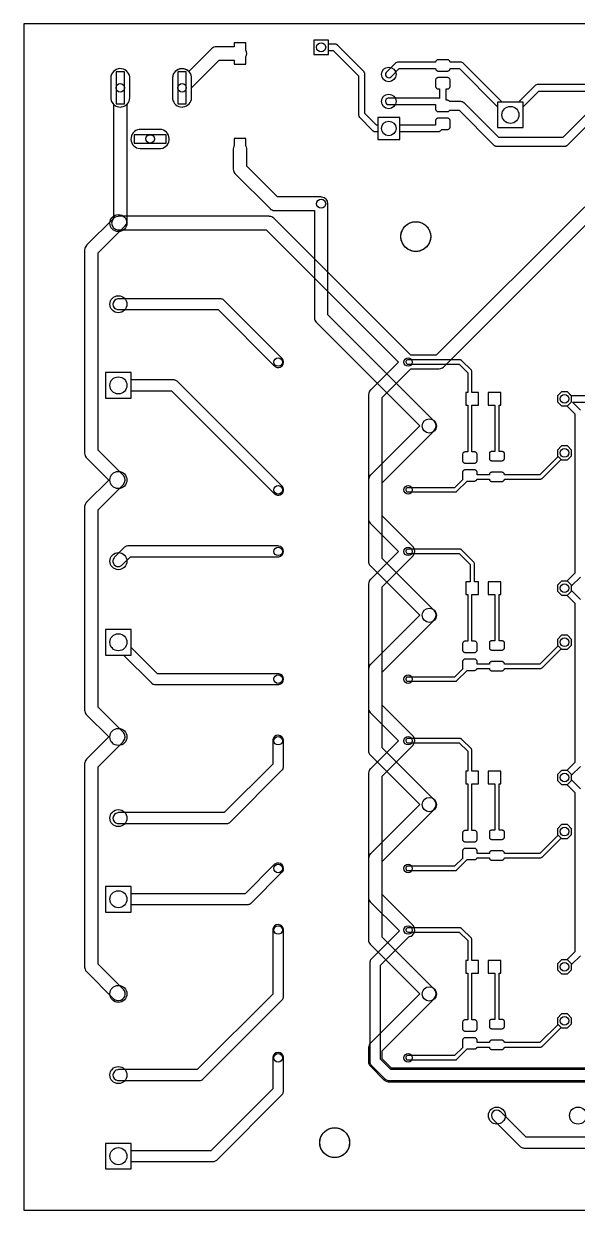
# Model space of a CAD drawing. Header units: millimetres. Extents: x 0 to 145, y -11 to 100.
# Drawn here: x 0 to 52, y -11.4 to 100 of the extents above; entities that cross this region are included whole.
import ezdxf

# ---------------------------------------------------------------- set-up
doc = ezdxf.new("R2010")
doc.units = ezdxf.units.MM

msp = doc.modelspace()

# ---------------------------------------------------------------- linework, layer by layer
at = {"layer": '16_copper'}
for points in [[(28.62, 98.47), (27.26, 98.47), (27.26, 97.11), (28.62, 97.11)], [(35.32, 91.2), (33.26, 91.2), (33.26, 89.14), (35.32, 89.14)], [(10.09, 67.24), (7.69, 67.24), (7.69, 64.84), (10.09, 64.84)], [(51.46, 64.5), (51.46, 65.04), (51.07, 65.43), (50.53, 65.43), (50.14, 65.04), (50.14, 64.5), (50.53, 64.11), (51.07, 64.11)], [(51.46, 59.42), (51.46, 59.96), (51.07, 60.35), (50.53, 60.35), (50.14, 59.96), (50.14, 59.42), (50.53, 59.03), (51.07, 59.03)], [(51.46, 46.72), (51.46, 47.26), (51.07, 47.65), (50.53, 47.65), (50.14, 47.26), (50.14, 46.72), (50.53, 46.33), (51.07, 46.33)], [(10.09, 43.11), (7.69, 43.11), (7.69, 40.71), (10.09, 40.71)], [(51.46, 41.64), (51.46, 42.18), (51.07, 42.57), (50.53, 42.57), (50.14, 42.18), (50.14, 41.64), (50.53, 41.25), (51.07, 41.25)], [(51.46, 28.94), (51.46, 29.48), (51.07, 29.87), (50.53, 29.87), (50.14, 29.48), (50.14, 28.94), (50.53, 28.55), (51.07, 28.55)], [(51.46, 23.86), (51.46, 24.4), (51.07, 24.79), (50.53, 24.79), (50.14, 24.4), (50.14, 23.86), (50.53, 23.47), (51.07, 23.47)], [(10.09, 18.98), (7.69, 18.98), (7.69, 16.58), (10.09, 16.58)], [(51.46, 11.16), (51.46, 11.7), (51.07, 12.09), (50.53, 12.09), (50.14, 11.7), (50.14, 11.16), (50.53, 10.77), (51.07, 10.77)], [(51.46, 6.08), (51.46, 6.62), (51.07, 7.01), (50.53, 7.01), (50.14, 6.62), (50.14, 6.08), (50.53, 5.69), (51.07, 5.69)], [(10.09, -5.15), (7.69, -5.15), (7.69, -7.55), (10.09, -7.55)]]:
    msp.add_lwpolyline(points, close=True, dxfattribs=at)
for points in [[(9.19, 92.19, 0.363971), (9.97, 93.04), (9.97, 94.92), (9.96, 95, 0.916332), (8.17, 94.92), (8.17, 93.04), (8.18, 92.96, 0.388879), (9.11, 92.18)], [(14.99, 92.19, 0.363971), (15.77, 93.04), (15.77, 94.92), (15.76, 95, 0.916332), (13.97, 94.92), (13.97, 93.04), (13.98, 92.96, 0.388879), (14.91, 92.18)], [(12.89, 88.29, 0.916332), (12.81, 90.08), (10.93, 90.08), (10.85, 90.07, 0.916332), (10.93, 88.28), (12.81, 88.28)]]:
    msp.add_lwpolyline(points, format="xyb", close=True, dxfattribs=at)
for points in [[(67.31, 94.28), (48.26, 94.28), (48.25, 94.28), (48.24, 94.28, 0.144215), (48.08, 94.22), (48.07, 94.22, 0.015626), (48.05, 94.2), (48.04, 94.2), (46.49, 92.64), (44.52, 92.64), (44.52, 90.24), (46.92, 90.24), (46.92, 92.21), (48.39, 93.68), (67.18, 93.68)], [(52.71, 82.81), (38.76, 68.87), (36.36, 68.87), (23.5, 81.73), (23.49, 81.73), (23.49, 81.74, 0.1754), (23.09, 81.91), (23.05, 81.92), (8.89, 81.92), (8.83, 81.91, 0.920724), (8.85, 80.65), (8.89, 80.65), (22.79, 80.65), (35.2, 68.23), (32.57, 65.6), (32.57, 65.59), (32.56, 65.59, 0.1754), (32.39, 65.19), (32.38, 65.15), (32.38, 53.53), (32.39, 53.52), (32.39, 53.51, 0.1754), (32.54, 53.11), (32.57, 53.08), (35.2, 50.45), (32.57, 47.82), (32.57, 47.81), (32.56, 47.81, 0.1754), (32.39, 47.41), (32.38, 47.37), (32.38, 35.75), (32.39, 35.74), (32.39, 35.73, 0.1754), (32.54, 35.33), (32.57, 35.3), (35.2, 32.67), (32.57, 30.04), (32.57, 30.03), (32.56, 30.03, 0.1754), (32.39, 29.63), (32.38, 29.59), (32.38, 17.97), (32.39, 17.96), (32.39, 17.95, 0.1754), (32.54, 17.55), (32.57, 17.52), (35.29, 14.8), (32.66, 12.17), (32.65, 12.15), (32.63, 12.14, 0.139562), (32.52, 11.88), (32.52, 11.88), (32.52, 11.87), (32.51, 11.81), (32.51, 11.81), (32.51, 11.81), (32.51, 2.54), (32.51, 2.52), (32.51, 2.5, 0.139564), (32.61, 2.24), (32.62, 2.23), (32.62, 2.23), (32.66, 2.18), (32.66, 2.18), (32.66, 2.18), (33.93, 0.91), (33.95, 0.9), (33.96, 0.88, 0.139562), (34.22, 0.77), (34.22, 0.77), (34.23, 0.77), (34.29, 0.76), (34.29, 0.76), (34.29, 0.76), (71.71, 0.76)], [(71.5, 1.78), (34.5, 1.78), (33.53, 2.75), (33.53, 11.6), (36.19, 14.26), (36.23, 14.27, 0.57376), (36.58, 15.31), (36.55, 15.34), (33.66, 18.23), (33.66, 29.33), (36.55, 32.22), (36.55, 32.22), (36.56, 32.23, 0.39025), (36.58, 33.09), (36.55, 33.12), (33.66, 36.01), (33.66, 47.11), (36.55, 50), (36.55, 50), (36.56, 50.01, 0.39025), (36.58, 50.87), (36.55, 50.9), (33.66, 53.79), (33.66, 64.89), (36.36, 67.59), (39.02, 67.59), (39.03, 67.6), (39.04, 67.6, 0.1754), (39.44, 67.75), (39.47, 67.78), (53.79, 82.1)]]:
    msp.add_lwpolyline(points, format="xyb", dxfattribs=at)
at = {"layer": '1_copper'}
for points in [[(14.99, 92.19, 0.363971), (15.77, 93.04), (15.77, 93.98), (18.36, 96.57), (19.77, 96.57), (19.77, 96.2), (20.87, 96.2), (20.87, 96.88), (20.88, 96.91, 0.253266), (20.87, 97.52), (20.87, 97.53), (20.87, 98.21), (19.77, 98.21), (19.77, 97.84), (18.1, 97.84), (18.09, 97.84), (18.08, 97.84, 0.1754), (17.68, 97.68), (17.65, 97.65), (15.51, 95.52), (15.48, 95.54, 0.637071), (13.97, 94.92), (13.97, 93.04), (13.98, 92.96, 0.388879), (14.91, 92.18)], [(35.32, 89.87), (38.94, 89.87), (38.95, 89.87), (38.96, 89.87, 0.144215), (39.12, 89.93), (39.13, 89.93, 0.015626), (39.15, 89.95), (39.16, 89.95), (39.28, 90.08), (39.83, 90.08), (39.87, 90.08), (39.9, 90.09), (39.94, 90.11), (39.97, 90.13), (40, 90.16), (40.02, 90.19), (40.04, 90.23), (40.05, 90.27), (40.06, 90.31), (40.06, 90.89), (40.05, 90.93), (40.04, 90.97), (40.02, 91.01), (40, 91.04), (39.97, 91.07), (39.94, 91.09), (39.9, 91.11), (39.87, 91.12), (39.83, 91.12), (38.91, 91.12), (38.87, 91.12), (38.84, 91.11), (38.8, 91.09), (38.77, 91.07), (38.74, 91.04), (38.72, 91.01), (38.7, 90.97), (38.69, 90.93), (38.68, 90.89), (38.68, 90.47), (35.32, 90.47), (35.32, 91.2), (33.26, 91.2), (33.26, 90.47), (33.15, 90.47), (32.05, 91.57), (32.05, 95.25), (32.05, 95.26), (32.05, 95.27, 0.144215), (31.99, 95.43), (31.99, 95.44, 0.015626), (31.97, 95.46), (31.97, 95.47), (29.43, 98.01), (29.42, 98.01), (29.41, 98.02, 0.144213), (29.25, 98.09), (29.24, 98.09, 0.015609), (29.22, 98.09), (29.21, 98.09), (28.62, 98.09), (28.62, 98.47), (27.26, 98.47), (27.26, 97.11), (28.62, 97.11), (28.62, 97.49), (29.08, 97.49), (31.45, 95.12), (31.45, 91.44), (31.45, 91.43), (31.45, 91.42, 0.144215), (31.51, 91.26), (31.51, 91.25, 0.015626), (31.53, 91.23), (31.53, 91.22), (32.8, 89.95), (32.81, 89.95), (32.82, 89.94, 0.144213), (32.98, 89.87), (32.99, 89.87, 0.015609), (33.01, 89.87), (33.02, 89.87), (33.26, 89.87), (33.26, 89.14), (35.32, 89.14)], [(46.92, 92.64), (44.95, 92.64), (41.29, 96.31), (41.28, 96.31), (41.27, 96.32, 0.144213), (41.11, 96.39), (41.1, 96.39, 0.015609), (41.08, 96.39), (41.07, 96.39), (40.06, 96.39), (40.05, 96.42), (40.04, 96.46), (40.02, 96.5), (40, 96.53), (39.97, 96.56), (39.94, 96.58), (39.9, 96.6), (39.87, 96.61), (39.83, 96.62), (38.91, 96.62), (38.87, 96.61), (38.84, 96.6), (38.8, 96.58), (38.77, 96.56), (38.74, 96.53), (38.72, 96.5), (38.7, 96.46), (38.69, 96.42), (38.68, 96.39), (35.14, 96.39), (35.13, 96.39), (35.12, 96.39, 0.144215), (34.96, 96.33), (34.95, 96.33, 0.015626), (34.93, 96.31), (34.92, 96.31), (34.07, 95.46), (34.05, 95.42, 0.930833), (34.51, 95.02), (35.27, 95.79), (38.68, 95.79), (38.69, 95.76), (38.7, 95.72), (38.72, 95.68), (38.74, 95.65), (38.77, 95.62), (38.8, 95.6), (38.84, 95.58), (38.87, 95.57), (38.91, 95.56), (39.83, 95.56), (39.87, 95.57), (39.9, 95.58), (39.94, 95.6), (39.97, 95.62), (40, 95.65), (40.02, 95.68), (40.04, 95.72), (40.05, 95.76), (40.06, 95.79), (40.94, 95.79), (44.52, 92.21), (44.52, 90.24), (46.92, 90.24)], [(8.96, 8.26, 0.607214), (9.37, 9.31), (9.34, 9.34), (6.99, 11.69), (6.99, 30.22), (9.34, 32.57), (9.34, 32.57), (9.35, 32.58, 0.39025), (9.37, 33.44), (9.34, 33.47), (6.99, 35.82), (6.99, 54.35), (9.34, 56.7), (9.34, 56.7), (9.35, 56.71, 0.39025), (9.37, 57.57), (9.34, 57.6), (6.99, 59.95), (6.99, 78.48), (9.34, 80.83), (9.38, 80.88), (9.42, 80.93), (9.42, 80.93), (9.43, 80.94, 0.227027), (9.7, 81.42), (9.71, 81.46), (9.71, 92.44), (9.73, 92.47, 0.176327), (9.97, 93.04), (9.97, 94.92), (9.96, 95, 0.916332), (8.17, 94.92), (8.17, 93.04), (8.18, 92.96, 0.153915), (8.41, 92.47), (8.44, 92.44), (8.44, 81.72), (5.9, 79.19), (5.9, 79.18), (5.89, 79.18, 0.1754), (5.72, 78.78), (5.71, 78.74), (5.71, 59.69), (5.72, 59.68), (5.72, 59.67, 0.1754), (5.87, 59.27), (5.9, 59.24), (7.99, 57.15), (5.9, 55.06), (5.9, 55.05), (5.89, 55.05, 0.1754), (5.72, 54.65), (5.71, 54.61), (5.71, 35.56), (5.72, 35.55), (5.72, 35.54, 0.1754), (5.87, 35.14), (5.9, 35.11), (7.99, 33.02), (5.9, 30.93), (5.9, 30.92), (5.89, 30.92, 0.1754), (5.72, 30.52), (5.71, 30.48), (5.71, 11.43), (5.72, 11.42), (5.72, 11.41, 0.1754), (5.87, 11.01), (5.9, 10.98), (8.44, 8.44), (8.49, 8.4, 0.175402), (8.9, 8.26)], [(12.89, 88.29, 0.916332), (12.81, 90.08), (10.93, 90.08), (10.85, 90.07, 0.916332), (10.93, 88.28), (12.81, 88.28)], [(23.95, 67.72, 0.581808), (24.31, 68.53), (24.26, 68.59), (18.83, 74.02), (18.81, 74.03), (18.8, 74.05, 0.139562), (18.54, 74.16), (18.54, 74.16), (18.53, 74.16), (18.47, 74.17), (18.47, 74.17), (18.47, 74.17), (8.89, 74.17), (8.83, 74.16, 0.878963), (8.82, 73.16), (8.89, 73.15), (18.26, 73.15), (23.54, 67.87), (23.58, 67.83, 0.167953), (23.9, 67.72)], [(42.41, 58.74), (42.44, 58.75), (42.48, 58.77), (42.51, 58.79), (42.54, 58.82), (42.56, 58.85), (42.58, 58.89), (42.59, 58.93), (42.6, 58.97), (42.6, 59.55), (42.59, 59.59), (42.58, 59.63), (42.56, 59.67), (42.54, 59.7), (42.51, 59.73), (42.48, 59.75), (42.44, 59.77), (42.41, 59.78), (42.37, 59.79), (42.11, 59.79), (42.11, 64.17), (42.73, 64.17), (42.73, 65.37), (42.11, 65.37), (42.11, 67.31), (42.11, 67.32), (42.11, 67.33, 0.132342), (42.07, 67.43), (42.07, 67.44, 0.018024), (42.06, 67.45), (42.05, 67.45), (41.13, 68.37), (41.13, 68.38), (41.12, 68.39, 0.132344), (41.02, 68.43), (41.01, 68.43, 0.018059), (41, 68.43), (40.99, 68.43), (36.1, 68.43), (36.06, 68.43, 0.915917), (36.1, 68.03), (40.91, 68.03), (41.71, 67.23), (41.71, 65.37), (41.53, 65.37), (41.53, 64.17), (41.71, 64.17), (41.71, 59.79), (41.45, 59.79), (41.41, 59.78), (41.38, 59.77), (41.34, 59.75), (41.31, 59.73), (41.28, 59.7), (41.26, 59.67), (41.24, 59.63), (41.23, 59.59), (41.22, 59.55), (41.22, 58.97), (41.23, 58.93), (41.24, 58.89), (41.26, 58.85), (41.28, 58.82), (41.31, 58.79), (41.34, 58.77), (41.38, 58.75), (41.41, 58.74), (41.45, 58.73), (42.37, 58.73)], [(23.95, 55.72, 0.581808), (24.31, 56.53), (24.26, 56.59), (14.45, 66.4), (14.43, 66.41), (14.42, 66.43, 0.139562), (14.16, 66.54), (14.16, 66.54), (14.15, 66.54), (14.09, 66.55), (14.09, 66.55), (14.09, 66.55), (10.09, 66.55), (10.09, 67.24), (7.69, 67.24), (7.69, 64.84), (10.09, 64.84), (10.09, 65.53), (13.88, 65.53), (23.54, 55.87), (23.58, 55.83, 0.167953), (23.9, 55.72)], [(40.57, 56.03), (40.58, 56.03, 0.132342), (40.68, 56.07), (40.69, 56.07, 0.018024), (40.7, 56.08), (40.7, 56.09), (41.67, 57.05), (42.37, 57.05), (42.41, 57.06), (42.44, 57.07), (42.48, 57.09), (42.51, 57.11), (42.54, 57.14), (42.56, 57.17), (42.58, 57.21), (42.59, 57.24), (43.74, 57.24), (43.74, 57.21), (43.75, 57.18), (43.76, 57.15), (43.77, 57.12), (43.79, 57.09), (43.82, 57.06), (43.85, 57.04), (43.88, 57.03), (43.91, 57.02), (43.94, 57.01), (44.96, 57.01), (44.99, 57.02), (45.02, 57.03), (45.05, 57.04), (45.08, 57.06), (45.11, 57.09), (45.13, 57.12), (45.14, 57.15), (45.15, 57.18), (45.16, 57.21), (45.16, 57.24), (48.55, 57.24), (48.57, 57.24), (48.58, 57.24, 0.132342), (48.67, 57.28), (48.68, 57.29, 0.018024), (48.69, 57.3), (48.7, 57.3), (50.48, 59.08), (50.53, 59.03), (51.07, 59.03), (51.46, 59.42), (51.46, 59.96), (51.07, 60.35), (50.53, 60.35), (50.14, 59.96), (50.14, 59.42), (50.19, 59.37), (48.47, 57.65), (45.16, 57.65), (45.16, 57.68), (45.15, 57.71), (45.14, 57.74), (45.13, 57.77), (45.11, 57.8), (45.08, 57.83), (45.05, 57.85), (45.02, 57.86), (44.99, 57.87), (44.96, 57.88), (43.94, 57.88), (43.91, 57.87), (43.88, 57.86), (43.85, 57.85), (43.82, 57.83), (43.79, 57.8), (43.77, 57.77), (43.76, 57.74), (43.75, 57.71), (43.74, 57.68), (43.74, 57.65), (42.6, 57.65), (42.6, 57.87), (42.59, 57.91), (42.58, 57.95), (42.56, 57.99), (42.54, 58.02), (42.51, 58.05), (42.48, 58.07), (42.44, 58.09), (42.41, 58.1), (42.37, 58.11), (41.45, 58.11), (41.41, 58.1), (41.38, 58.09), (41.34, 58.07), (41.31, 58.05), (41.28, 58.02), (41.26, 57.99), (41.24, 57.95), (41.23, 57.91), (41.22, 57.87), (41.22, 57.29), (41.23, 57.25), (41.24, 57.21), (41.24, 57.2), (40.48, 56.43), (36.1, 56.43), (36.06, 56.43, 0.915917), (36.1, 56.03), (40.56, 56.03)], [(8.93, 49.02, 0.139564), (9.19, 49.12), (9.25, 49.17), (10.02, 49.94), (23.9, 49.94), (23.96, 49.95, 0.878963), (23.97, 50.95), (23.9, 50.96), (9.81, 50.96), (9.79, 50.96), (9.77, 50.96, 0.139564), (9.51, 50.86), (9.5, 50.85), (9.5, 50.85), (9.45, 50.81), (9.45, 50.81), (9.45, 50.81), (8.53, 49.89), (8.49, 49.85, 0.619548), (8.88, 49.02)], [(42.41, 40.96), (42.44, 40.97), (42.48, 40.99), (42.51, 41.01), (42.54, 41.04), (42.56, 41.07), (42.58, 41.11), (42.59, 41.15), (42.6, 41.19), (42.6, 41.77), (42.59, 41.81), (42.58, 41.85), (42.56, 41.89), (42.54, 41.92), (42.51, 41.95), (42.48, 41.97), (42.44, 41.99), (42.41, 42), (42.37, 42.01), (42.11, 42.01), (42.11, 46.39), (42.73, 46.39), (42.73, 47.59), (42.33, 47.59), (42.33, 49.31), (42.33, 49.32), (42.33, 49.33, 0.132342), (42.29, 49.43), (42.29, 49.44, 0.018024), (42.28, 49.45), (42.27, 49.45), (41.13, 50.59), (41.13, 50.6), (41.12, 50.61, 0.132344), (41.02, 50.65), (41.01, 50.65, 0.018059), (41, 50.65), (40.99, 50.65), (36.1, 50.65), (36.06, 50.65, 0.915917), (36.1, 50.25), (40.91, 50.25), (41.93, 49.23), (41.93, 47.59), (41.53, 47.59), (41.53, 46.39), (41.71, 46.39), (41.71, 42.01), (41.45, 42.01), (41.41, 42), (41.38, 41.99), (41.34, 41.97), (41.31, 41.95), (41.28, 41.92), (41.26, 41.89), (41.24, 41.85), (41.23, 41.81), (41.22, 41.77), (41.22, 41.19), (41.23, 41.15), (41.24, 41.11), (41.26, 41.07), (41.28, 41.04), (41.31, 41.01), (41.34, 40.99), (41.38, 40.97), (41.41, 40.96), (41.45, 40.96), (42.37, 40.96)], [(23.96, 37.95, 0.878963), (23.97, 38.95), (23.9, 38.96), (12.56, 38.96), (10.09, 41.43), (10.09, 43.11), (7.69, 43.11), (7.69, 40.71), (9.37, 40.71), (11.99, 38.09), (12.01, 38.08), (12.02, 38.06, 0.139562), (12.28, 37.95), (12.28, 37.95), (12.29, 37.95), (12.35, 37.94), (12.35, 37.94), (12.35, 37.94), (23.9, 37.94)], [(40.57, 38.25), (40.58, 38.25, 0.132342), (40.68, 38.29), (40.69, 38.29, 0.018024), (40.7, 38.3), (40.7, 38.31), (41.67, 39.27), (42.37, 39.27), (42.41, 39.28), (42.44, 39.29), (42.48, 39.31), (42.51, 39.33), (42.54, 39.36), (42.56, 39.39), (42.58, 39.43), (42.59, 39.46), (43.74, 39.46), (43.74, 39.43), (43.75, 39.4), (43.76, 39.37), (43.77, 39.34), (43.79, 39.31), (43.82, 39.28), (43.85, 39.26), (43.88, 39.25), (43.91, 39.24), (43.94, 39.23), (44.96, 39.23), (44.99, 39.24), (45.02, 39.25), (45.05, 39.26), (45.08, 39.28), (45.11, 39.31), (45.13, 39.34), (45.14, 39.37), (45.15, 39.4), (45.16, 39.43), (45.16, 39.46), (48.55, 39.46), (48.57, 39.46), (48.58, 39.46, 0.132342), (48.67, 39.5), (48.68, 39.51, 0.018024), (48.69, 39.52), (48.7, 39.52), (50.48, 41.3), (50.53, 41.25), (51.07, 41.25), (51.46, 41.64), (51.46, 42.18), (51.07, 42.57), (50.53, 42.57), (50.14, 42.18), (50.14, 41.64), (50.19, 41.59), (48.47, 39.87), (45.16, 39.87), (45.16, 39.9), (45.15, 39.93), (45.14, 39.96), (45.13, 39.99), (45.11, 40.02), (45.08, 40.05), (45.05, 40.07), (45.02, 40.08), (44.99, 40.09), (44.96, 40.1), (43.94, 40.1), (43.91, 40.09), (43.88, 40.08), (43.85, 40.07), (43.82, 40.05), (43.79, 40.02), (43.77, 39.99), (43.76, 39.96), (43.75, 39.93), (43.74, 39.9), (43.74, 39.87), (42.6, 39.87), (42.6, 40.09), (42.59, 40.13), (42.58, 40.17), (42.56, 40.21), (42.54, 40.24), (42.51, 40.27), (42.48, 40.29), (42.44, 40.31), (42.41, 40.32), (42.37, 40.33), (41.45, 40.33), (41.41, 40.32), (41.38, 40.31), (41.34, 40.29), (41.31, 40.27), (41.28, 40.24), (41.26, 40.21), (41.24, 40.17), (41.23, 40.13), (41.22, 40.09), (41.22, 39.51), (41.23, 39.47), (41.24, 39.43), (41.24, 39.42), (40.48, 38.65), (36.1, 38.65), (36.06, 38.65, 0.915917), (36.1, 38.25), (40.56, 38.25)], [(19.07, 24.89), (19.09, 24.89, 0.139564), (19.35, 24.99), (19.36, 25), (19.36, 25), (19.41, 25.04), (19.41, 25.04), (19.41, 25.04), (24.26, 29.89), (24.27, 29.91), (24.29, 29.92, 0.139562), (24.4, 30.18), (24.4, 30.18), (24.4, 30.19), (24.41, 30.25), (24.41, 30.25), (24.41, 30.25), (24.41, 32.67), (24.4, 32.73, 0.878963), (23.4, 32.74), (23.39, 32.67), (23.39, 30.46), (18.84, 25.91), (8.89, 25.91), (8.83, 25.9, 0.878963), (8.82, 24.9), (8.89, 24.89), (19.05, 24.89)], [(42.41, 23.18), (42.44, 23.19), (42.48, 23.21), (42.51, 23.23), (42.54, 23.26), (42.56, 23.29), (42.58, 23.33), (42.59, 23.37), (42.6, 23.41), (42.6, 23.99), (42.59, 24.03), (42.58, 24.07), (42.56, 24.11), (42.54, 24.14), (42.51, 24.17), (42.48, 24.19), (42.44, 24.21), (42.41, 24.22), (42.37, 24.23), (42.11, 24.23), (42.11, 28.61), (42.73, 28.61), (42.73, 29.81), (42.11, 29.81), (42.11, 31.75), (42.11, 31.76), (42.11, 31.77, 0.132342), (42.07, 31.87), (42.07, 31.88, 0.018024), (42.06, 31.89), (42.05, 31.89), (41.13, 32.81), (41.13, 32.82), (41.12, 32.83, 0.132344), (41.02, 32.87), (41.01, 32.87, 0.018059), (41, 32.87), (40.99, 32.87), (36.1, 32.87), (36.06, 32.87, 0.915917), (36.1, 32.47), (40.91, 32.47), (41.71, 31.67), (41.71, 29.81), (41.53, 29.81), (41.53, 28.61), (41.71, 28.61), (41.71, 24.23), (41.45, 24.23), (41.41, 24.22), (41.38, 24.21), (41.34, 24.19), (41.31, 24.17), (41.28, 24.14), (41.26, 24.11), (41.24, 24.07), (41.23, 24.03), (41.22, 23.99), (41.22, 23.41), (41.23, 23.37), (41.24, 23.33), (41.26, 23.29), (41.28, 23.26), (41.31, 23.23), (41.34, 23.21), (41.38, 23.19), (41.41, 23.18), (41.45, 23.18), (42.37, 23.18)], [(40.57, 20.47), (40.58, 20.47, 0.132342), (40.68, 20.51), (40.69, 20.51, 0.018024), (40.7, 20.52), (40.7, 20.53), (41.67, 21.5), (42.37, 21.5), (42.41, 21.5), (42.44, 21.51), (42.48, 21.53), (42.51, 21.55), (42.54, 21.58), (42.56, 21.61), (42.58, 21.65), (42.59, 21.68), (43.74, 21.68), (43.74, 21.65), (43.75, 21.62), (43.76, 21.59), (43.77, 21.56), (43.79, 21.53), (43.82, 21.5), (43.85, 21.48), (43.88, 21.47), (43.91, 21.46), (43.94, 21.45), (44.96, 21.45), (44.99, 21.46), (45.02, 21.47), (45.05, 21.48), (45.08, 21.5), (45.11, 21.53), (45.13, 21.56), (45.14, 21.59), (45.15, 21.62), (45.16, 21.65), (45.16, 21.68), (48.55, 21.68), (48.57, 21.68), (48.58, 21.68, 0.132342), (48.67, 21.72), (48.68, 21.73, 0.018024), (48.69, 21.74), (48.7, 21.74), (50.48, 23.52), (50.53, 23.47), (51.07, 23.47), (51.46, 23.86), (51.46, 24.4), (51.07, 24.79), (50.53, 24.79), (50.14, 24.4), (50.14, 23.86), (50.19, 23.81), (48.47, 22.09), (45.16, 22.09), (45.16, 22.12), (45.15, 22.15), (45.14, 22.18), (45.13, 22.21), (45.11, 22.24), (45.08, 22.27), (45.05, 22.29), (45.02, 22.3), (44.99, 22.31), (44.96, 22.32), (43.94, 22.32), (43.91, 22.31), (43.88, 22.3), (43.85, 22.29), (43.82, 22.27), (43.79, 22.24), (43.77, 22.21), (43.76, 22.18), (43.75, 22.15), (43.74, 22.12), (43.74, 22.09), (42.6, 22.09), (42.6, 22.31), (42.59, 22.35), (42.58, 22.39), (42.56, 22.43), (42.54, 22.46), (42.51, 22.49), (42.48, 22.51), (42.44, 22.53), (42.41, 22.54), (42.37, 22.55), (41.45, 22.55), (41.41, 22.54), (41.38, 22.53), (41.34, 22.51), (41.31, 22.49), (41.28, 22.46), (41.26, 22.43), (41.24, 22.39), (41.23, 22.35), (41.22, 22.31), (41.22, 21.73), (41.23, 21.69), (41.24, 21.65), (41.24, 21.64), (40.48, 20.87), (36.1, 20.87), (36.06, 20.87, 0.915917), (36.1, 20.47), (40.56, 20.47)], [(10.09, 17.27), (21.01, 17.27), (21.03, 17.27), (21.05, 17.27, 0.139564), (21.31, 17.37), (21.32, 17.38), (21.32, 17.38), (21.37, 17.42), (21.37, 17.42), (21.37, 17.42), (24.26, 20.31), (24.3, 20.35, 0.878962), (23.6, 21.08), (23.54, 21.03), (20.8, 18.29), (10.09, 18.29), (10.09, 18.98), (7.69, 18.98), (7.69, 16.58), (10.09, 16.58)], [(16.53, 0.76), (16.55, 0.76, 0.139564), (16.81, 0.86), (16.82, 0.87), (16.82, 0.87), (16.87, 0.91), (16.87, 0.91), (16.87, 0.91), (24.26, 8.3), (24.27, 8.32), (24.29, 8.33, 0.139562), (24.4, 8.59), (24.4, 8.59), (24.4, 8.6), (24.41, 8.66), (24.41, 8.66), (24.41, 8.66), (24.41, 14.89), (24.4, 14.95, 0.878963), (23.4, 14.96), (23.39, 14.89), (23.39, 8.87), (16.3, 1.78), (8.89, 1.78), (8.83, 1.77, 0.878963), (8.82, 0.77), (8.89, 0.76), (16.51, 0.76)], [(42.41, 5.4), (42.44, 5.41), (42.48, 5.43), (42.51, 5.45), (42.54, 5.48), (42.56, 5.51), (42.58, 5.55), (42.59, 5.59), (42.6, 5.63), (42.6, 6.21), (42.59, 6.25), (42.58, 6.29), (42.56, 6.33), (42.54, 6.36), (42.51, 6.39), (42.48, 6.41), (42.44, 6.43), (42.41, 6.44), (42.37, 6.45), (42.11, 6.45), (42.11, 10.83), (42.73, 10.83), (42.73, 12.03), (42.11, 12.03), (42.11, 13.97), (42.11, 13.98), (42.11, 13.99, 0.132342), (42.07, 14.09), (42.07, 14.1, 0.018024), (42.06, 14.11), (42.05, 14.11), (41.13, 15.03), (41.13, 15.04), (41.12, 15.05, 0.132344), (41.02, 15.09), (41.01, 15.09, 0.018059), (41, 15.09), (40.99, 15.09), (36.1, 15.09), (36.06, 15.09, 0.915917), (36.1, 14.69), (40.91, 14.69), (41.71, 13.89), (41.71, 12.03), (41.53, 12.03), (41.53, 10.83), (41.71, 10.83), (41.71, 6.45), (41.45, 6.45), (41.41, 6.44), (41.38, 6.43), (41.34, 6.41), (41.31, 6.39), (41.28, 6.36), (41.26, 6.33), (41.24, 6.29), (41.23, 6.25), (41.22, 6.21), (41.22, 5.63), (41.23, 5.59), (41.24, 5.55), (41.26, 5.51), (41.28, 5.48), (41.31, 5.45), (41.34, 5.43), (41.38, 5.41), (41.41, 5.4), (41.45, 5.4), (42.37, 5.4)], [(40.57, 2.69), (40.58, 2.69, 0.132342), (40.68, 2.73), (40.69, 2.73, 0.018024), (40.7, 2.74), (40.7, 2.75), (41.67, 3.72), (42.37, 3.72), (42.41, 3.72), (42.44, 3.73), (42.48, 3.75), (42.51, 3.77), (42.54, 3.8), (42.56, 3.83), (42.58, 3.87), (42.59, 3.9), (43.74, 3.9), (43.74, 3.87), (43.75, 3.84), (43.76, 3.81), (43.77, 3.78), (43.79, 3.75), (43.82, 3.72), (43.85, 3.7), (43.88, 3.69), (43.91, 3.68), (43.94, 3.67), (44.96, 3.67), (44.99, 3.68), (45.02, 3.69), (45.05, 3.7), (45.08, 3.72), (45.11, 3.75), (45.13, 3.78), (45.14, 3.81), (45.15, 3.84), (45.16, 3.87), (45.16, 3.9), (48.55, 3.9), (48.57, 3.9), (48.58, 3.9, 0.132342), (48.67, 3.94), (48.68, 3.95, 0.018024), (48.69, 3.96), (48.7, 3.96), (50.48, 5.74), (50.53, 5.69), (51.07, 5.69), (51.46, 6.08), (51.46, 6.62), (51.07, 7.01), (50.53, 7.01), (50.14, 6.62), (50.14, 6.08), (50.19, 6.03), (48.47, 4.31), (45.16, 4.31), (45.16, 4.34), (45.15, 4.37), (45.14, 4.4), (45.13, 4.43), (45.11, 4.46), (45.08, 4.49), (45.05, 4.51), (45.02, 4.52), (44.99, 4.53), (44.96, 4.54), (43.94, 4.54), (43.91, 4.53), (43.88, 4.52), (43.85, 4.51), (43.82, 4.49), (43.79, 4.46), (43.77, 4.43), (43.76, 4.4), (43.75, 4.37), (43.74, 4.34), (43.74, 4.31), (42.6, 4.31), (42.6, 4.53), (42.59, 4.57), (42.58, 4.61), (42.56, 4.65), (42.54, 4.68), (42.51, 4.71), (42.48, 4.73), (42.44, 4.75), (42.41, 4.76), (42.37, 4.77), (41.45, 4.77), (41.41, 4.76), (41.38, 4.75), (41.34, 4.73), (41.31, 4.71), (41.28, 4.68), (41.26, 4.65), (41.24, 4.61), (41.23, 4.57), (41.22, 4.53), (41.22, 3.95), (41.23, 3.91), (41.24, 3.87), (41.24, 3.86), (40.48, 3.09), (36.1, 3.09), (36.06, 3.09, 0.915917), (36.1, 2.69), (40.56, 2.69)], [(10.09, -6.86), (17.78, -6.86), (17.8, -6.86), (17.82, -6.86, 0.139564), (18.08, -6.76), (18.09, -6.75), (18.09, -6.75), (18.14, -6.71), (18.14, -6.71), (18.14, -6.71), (24.26, -0.59), (24.27, -0.57), (24.29, -0.56, 0.139562), (24.4, -0.3), (24.4, -0.3), (24.4, -0.29), (24.41, -0.23), (24.41, -0.23), (24.41, -0.23), (24.41, 2.89), (24.4, 2.95, 0.878963), (23.4, 2.96), (23.39, 2.89), (23.39, -0.02), (17.57, -5.84), (10.09, -5.84), (10.09, -5.15), (7.69, -5.15), (7.69, -7.55), (10.09, -7.55)]]:
    msp.add_lwpolyline(points, format="xyb", close=True, dxfattribs=at)
for points in [[(55.59, 94.27), (50.63, 89.31), (44.62, 89.31), (41.36, 92.57), (41.36, 92.57), (41.36, 92.57), (41.34, 92.58), (41.32, 92.6), (41.32, 92.6), (41.32, 92.6), (41.3, 92.61), (41.28, 92.63), (41.28, 92.63), (41.28, 92.63), (41.26, 92.64), (41.23, 92.65), (41.23, 92.65), (41.23, 92.65), (41.21, 92.66), (41.19, 92.67, 0.000102), (41.19, 92.67), (41.16, 92.67), (41.14, 92.68), (41.14, 92.68), (41.14, 92.68), (41.14, 92.68), (41.09, 92.69), (41.08, 92.69), (41.07, 92.69), (40.02, 92.69), (40, 92.72), (39.97, 92.75), (39.94, 92.77), (39.9, 92.79), (39.87, 92.8), (39.83, 92.81), (39.67, 92.81), (39.67, 93.89), (39.83, 93.89), (39.87, 93.89), (39.9, 93.9), (39.94, 93.92), (39.97, 93.94), (40, 93.97), (40.02, 94), (40.04, 94.04), (40.05, 94.08), (40.06, 94.12), (40.06, 94.7), (40.05, 94.74), (40.04, 94.78), (40.02, 94.82), (40, 94.85), (39.97, 94.88), (39.94, 94.9), (39.9, 94.92), (39.87, 94.93), (39.83, 94.94), (38.91, 94.94), (38.87, 94.93), (38.84, 94.92), (38.8, 94.9), (38.77, 94.88), (38.74, 94.85), (38.72, 94.82), (38.7, 94.78), (38.69, 94.74), (38.68, 94.7), (38.68, 94.12), (38.69, 94.08), (38.7, 94.04), (38.72, 94), (38.74, 93.97), (38.77, 93.94), (38.8, 93.92), (38.84, 93.9), (38.87, 93.89), (38.91, 93.89), (39.07, 93.89), (39.07, 92.98), (39.06, 92.99), (39.05, 92.99, 0.055529), (38.99, 93.01), (38.98, 93.01, 0.015609), (38.96, 93.01), (38.95, 93.01), (34.29, 93.01), (34.25, 93.01, 0.930834), (34.29, 92.4), (38.68, 92.4), (38.68, 91.99), (38.69, 91.95), (38.7, 91.91), (38.72, 91.87), (38.74, 91.84), (38.77, 91.81), (38.8, 91.79), (38.84, 91.77), (38.87, 91.76), (38.91, 91.76), (39.83, 91.76), (39.87, 91.76), (39.9, 91.77), (39.94, 91.79), (39.97, 91.81), (40, 91.84), (40.02, 91.87), (40.9, 91.87), (44.16, 88.61), (44.16, 88.61), (44.16, 88.61), (44.18, 88.6), (44.2, 88.58), (44.2, 88.58), (44.2, 88.58), (44.22, 88.57), (44.24, 88.55), (44.24, 88.55), (44.24, 88.55), (44.26, 88.54), (44.29, 88.53), (44.29, 88.53), (44.29, 88.53), (44.31, 88.52), (44.33, 88.51, 0.000102), (44.33, 88.51), (44.36, 88.51), (44.38, 88.5), (44.38, 88.5), (44.38, 88.5), (44.38, 88.5), (44.43, 88.49), (44.44, 88.49), (44.45, 88.49), (50.8, 88.49), (50.8, 88.49), (50.8, 88.49), (50.82, 88.5), (50.85, 88.5), (50.85, 88.5), (50.85, 88.5), (50.87, 88.5), (50.9, 88.51), (50.9, 88.51), (50.9, 88.51, 0.030914), (50.95, 88.52), (50.95, 88.52), (50.95, 88.52, 0.030916), (50.99, 88.54), (50.99, 88.54), (50.99, 88.54, 0.030915), (51.04, 88.57), (51.04, 88.57), (51.04, 88.57), (51.04, 88.57), (51.08, 88.6), (51.08, 88.61), (51.09, 88.61), (56.05, 93.57)], [(55.03, 1.91), (34.55, 1.91), (33.66, 2.8), (33.66, 3.55), (38.55, 8.44), (38.55, 8.44), (38.56, 8.45, 0.39025), (38.58, 9.31), (38.55, 9.34), (33.66, 14.23), (33.66, 21.33), (38.55, 26.22), (38.55, 26.22), (38.56, 26.23, 0.39025), (38.58, 27.09), (38.55, 27.12), (33.66, 32.01), (33.66, 39.11), (38.55, 44), (38.55, 44), (38.56, 44.01, 0.39025), (38.58, 44.87), (38.55, 44.9), (33.66, 49.79), (33.66, 56.89), (38.55, 61.78), (38.55, 61.78), (38.56, 61.79, 0.39025), (38.58, 62.65), (38.55, 62.68), (28.57, 72.65), (28.57, 83.09), (28.57, 83.1), (28.57, 83.1, 0.39025), (27.98, 83.72), (27.94, 83.73), (23.85, 83.73), (20.96, 86.62), (20.96, 88.21), (20.95, 88.28, 0.099547), (20.88, 88.52), (20.87, 88.54), (20.87, 89.22), (19.77, 89.22), (19.77, 88.54), (19.75, 88.5, 0.099546), (19.69, 88.26), (19.69, 88.21), (19.69, 86.36), (19.69, 86.35), (19.69, 86.34, 0.1754), (19.84, 85.94), (19.87, 85.91), (23.14, 82.64), (23.15, 82.64), (23.15, 82.63, 0.1754), (23.55, 82.46), (23.59, 82.45), (27.3, 82.45), (27.3, 72.39), (27.31, 72.38), (27.31, 72.37, 0.1754), (27.46, 71.97), (27.49, 71.94), (37.2, 62.23), (32.57, 57.6), (32.57, 57.59), (32.56, 57.59, 0.1754), (32.39, 57.19), (32.38, 57.15), (32.38, 49.53), (32.39, 49.52), (32.39, 49.51, 0.1754), (32.54, 49.11), (32.57, 49.08), (37.2, 44.45), (32.57, 39.82), (32.57, 39.81), (32.56, 39.81, 0.1754), (32.39, 39.41), (32.38, 39.37), (32.38, 31.75), (32.39, 31.74), (32.39, 31.73, 0.1754), (32.54, 31.33), (32.57, 31.3), (37.2, 26.67), (32.57, 22.04), (32.57, 22.03), (32.56, 22.03, 0.1754), (32.39, 21.63), (32.38, 21.59), (32.38, 13.97), (32.39, 13.96), (32.39, 13.95, 0.1754), (32.54, 13.55), (32.57, 13.52), (37.2, 8.89), (32.57, 4.26), (32.57, 4.25), (32.56, 4.25, 0.1754), (32.39, 3.85), (32.38, 3.81), (32.38, 2.54), (32.39, 2.53), (32.39, 2.52, 0.1754), (32.54, 2.12), (32.57, 2.09), (33.84, 0.82), (33.85, 0.82), (33.85, 0.81, 0.1754), (34.25, 0.64), (34.29, 0.64), (55.29, 0.64)], [(69.64, -4.57), (47.2, -4.57), (44.81, -2.18), (44.77, -2.14, 0.878962), (44.04, -2.84), (44.09, -2.9), (46.63, -5.44), (46.65, -5.45), (46.66, -5.47, 0.139562), (46.92, -5.58), (46.92, -5.58), (46.93, -5.58), (46.99, -5.59), (46.99, -5.59), (46.99, -5.59), (69.85, -5.59)]]:
    msp.add_lwpolyline(points, format="xyb", dxfattribs=at)
for points in [[(44.99, 58.97), (45.02, 58.98), (45.05, 58.99), (45.08, 59.01), (45.11, 59.04), (45.13, 59.07), (45.14, 59.1), (45.15, 59.13), (45.16, 59.16), (45.16, 59.63), (45.15, 59.66), (45.14, 59.69), (45.13, 59.72), (45.11, 59.75), (45.08, 59.78), (45.05, 59.8), (45.02, 59.81), (44.99, 59.82), (44.96, 59.83), (44.65, 59.83), (44.65, 64.17), (44.83, 64.17), (44.83, 65.37), (43.63, 65.37), (43.63, 64.17), (44.25, 64.17), (44.25, 59.83), (43.94, 59.83), (43.91, 59.82), (43.88, 59.81), (43.85, 59.8), (43.82, 59.78), (43.79, 59.75), (43.77, 59.72), (43.76, 59.69), (43.75, 59.66), (43.74, 59.63), (43.74, 59.16), (43.75, 59.13), (43.76, 59.1), (43.77, 59.07), (43.79, 59.04), (43.82, 59.01), (43.85, 58.99), (43.88, 58.98), (43.91, 58.97), (43.94, 58.96), (44.96, 58.96)], [(44.99, 41.19), (45.02, 41.2), (45.05, 41.21), (45.08, 41.23), (45.11, 41.26), (45.13, 41.29), (45.14, 41.32), (45.15, 41.35), (45.16, 41.38), (45.16, 41.85), (45.15, 41.88), (45.14, 41.91), (45.13, 41.94), (45.11, 41.97), (45.08, 42), (45.05, 42.02), (45.02, 42.03), (44.99, 42.04), (44.96, 42.05), (44.65, 42.05), (44.65, 46.39), (44.83, 46.39), (44.83, 47.59), (43.63, 47.59), (43.63, 46.39), (44.25, 46.39), (44.25, 42.05), (43.94, 42.05), (43.91, 42.04), (43.88, 42.03), (43.85, 42.02), (43.82, 42), (43.79, 41.97), (43.77, 41.94), (43.76, 41.91), (43.75, 41.88), (43.74, 41.85), (43.74, 41.38), (43.75, 41.35), (43.76, 41.32), (43.77, 41.29), (43.79, 41.26), (43.82, 41.23), (43.85, 41.21), (43.88, 41.2), (43.91, 41.19), (43.94, 41.18), (44.96, 41.18)], [(44.99, 23.41), (45.02, 23.42), (45.05, 23.43), (45.08, 23.45), (45.11, 23.48), (45.13, 23.51), (45.14, 23.54), (45.15, 23.57), (45.16, 23.6), (45.16, 24.07), (45.15, 24.1), (45.14, 24.13), (45.13, 24.16), (45.11, 24.19), (45.08, 24.22), (45.05, 24.24), (45.02, 24.25), (44.99, 24.26), (44.96, 24.27), (44.65, 24.27), (44.65, 28.61), (44.83, 28.61), (44.83, 29.81), (43.63, 29.81), (43.63, 28.61), (44.25, 28.61), (44.25, 24.27), (43.94, 24.27), (43.91, 24.26), (43.88, 24.25), (43.85, 24.24), (43.82, 24.22), (43.79, 24.19), (43.77, 24.16), (43.76, 24.13), (43.75, 24.1), (43.74, 24.07), (43.74, 23.6), (43.75, 23.57), (43.76, 23.54), (43.77, 23.51), (43.79, 23.48), (43.82, 23.45), (43.85, 23.43), (43.88, 23.42), (43.91, 23.41), (43.94, 23.4), (44.96, 23.4)], [(44.99, 5.63), (45.02, 5.64), (45.05, 5.65), (45.08, 5.67), (45.11, 5.7), (45.13, 5.73), (45.14, 5.76), (45.15, 5.79), (45.16, 5.82), (45.16, 6.29), (45.15, 6.32), (45.14, 6.35), (45.13, 6.38), (45.11, 6.41), (45.08, 6.44), (45.05, 6.46), (45.02, 6.47), (44.99, 6.48), (44.96, 6.49), (44.65, 6.49), (44.65, 10.83), (44.83, 10.83), (44.83, 12.03), (43.63, 12.03), (43.63, 10.83), (44.25, 10.83), (44.25, 6.49), (43.94, 6.49), (43.91, 6.48), (43.88, 6.47), (43.85, 6.46), (43.82, 6.44), (43.79, 6.41), (43.77, 6.38), (43.76, 6.35), (43.75, 6.32), (43.74, 6.29), (43.74, 5.82), (43.75, 5.79), (43.76, 5.76), (43.77, 5.73), (43.79, 5.7), (43.82, 5.67), (43.85, 5.65), (43.88, 5.64), (43.91, 5.63), (43.94, 5.62), (44.96, 5.62)]]:
    msp.add_lwpolyline(points, close=True, dxfattribs=at)
for points in [[(67.62, 65.07), (51.43, 65.07), (51.07, 65.43), (50.53, 65.43), (50.14, 65.04), (50.14, 64.5), (50.53, 64.11), (51.03, 64.11), (51.77, 63.37), (51.77, 48.39), (51.03, 47.65), (50.53, 47.65), (50.14, 47.26), (50.14, 46.72), (50.53, 46.33), (51.03, 46.33), (51.77, 45.59), (51.77, 30.61), (51.03, 29.87), (50.53, 29.87), (50.14, 29.48), (50.14, 28.94), (50.53, 28.55), (51.03, 28.55), (51.77, 27.81), (51.77, 12.83), (51.03, 12.09), (50.53, 12.09), (50.14, 11.7), (50.14, 11.16), (50.53, 10.77), (51.07, 10.77), (51.46, 11.16), (51.46, 11.66), (52.29, 12.48)], [(52.29, 63.72), (51.54, 64.47), (67.74, 64.47)], [(52.29, 45.94), (51.46, 46.76), (51.46, 47.22), (52.29, 48.04)], [(52.29, 28.16), (51.46, 28.98), (51.46, 29.44), (52.29, 30.26)]]:
    msp.add_lwpolyline(points, dxfattribs=at)
at = {"layer": 'drills_NPTH'}
for centre in [(36.83, 80.01), (29.21, -5.08)]:
    msp.add_circle(centre, 1.4, dxfattribs=at)
at = {"layer": 'drills_PTH'}
for centre, radius in [((27.94, 97.79), 0.425), ((34.29, 95.24), 0.685), ((9.07, 93.98), 0.4), ((14.87, 93.98), 0.4), ((34.29, 92.7), 0.685), ((45.72, 91.44), 0.8), ((34.29, 90.17), 0.685), ((11.87, 89.18), 0.4), ((27.94, 83.09), 0.425), ((8.89, 81.28), 0.8), ((8.89, 73.66), 0.8), ((23.9, 68.23), 0.4), ((36.1, 68.23), 0.4), ((8.89, 66.04), 0.8), ((50.8, 64.77), 0.406), ((38.1, 62.23), 0.67), ((50.8, 59.69), 0.406), ((8.89, 57.15), 0.8), ((23.9, 56.23), 0.4), ((36.1, 56.23), 0.4), ((8.89, 49.53), 0.8), ((23.9, 50.45), 0.4), ((36.1, 50.45), 0.4), ((50.8, 46.99), 0.406), ((38.1, 44.45), 0.67), ((8.89, 41.91), 0.8), ((50.8, 41.91), 0.406), ((23.9, 38.45), 0.4), ((36.1, 38.45), 0.4), ((8.89, 33.02), 0.8), ((23.9, 32.67), 0.4), ((36.1, 32.67), 0.4), ((50.8, 29.21), 0.406), ((38.1, 26.67), 0.67), ((8.89, 25.4), 0.8), ((50.8, 24.13), 0.406), ((23.9, 20.67), 0.4), ((36.1, 20.67), 0.4), ((8.89, 17.78), 0.8), ((23.9, 14.89), 0.4), ((36.1, 14.89), 0.4), ((50.8, 11.43), 0.406), ((8.89, 8.89), 0.8), ((38.1, 8.89), 0.67), ((50.8, 6.35), 0.406), ((23.9, 2.89), 0.4), ((36.1, 2.89), 0.4), ((8.89, 1.27), 0.8), ((44.45, -2.54), 0.8), ((52.07, -2.54), 0.8), ((8.89, -6.35), 0.8)]:
    msp.add_circle(centre, radius, dxfattribs=at)
at = {"layer": 'holes'}
for points in [[(8.67, 92.48), (9.47, 92.48), (9.47, 95.48), (8.67, 95.48), (8.67, 92.48)], [(14.47, 92.48), (15.27, 92.48), (15.27, 95.48), (14.47, 95.48), (14.47, 92.48)], [(10.37, 88.78), (13.37, 88.78), (13.37, 89.58), (10.37, 89.58), (10.37, 88.78)], [(38.23, 79.96), (38.22, 79.86), (38.21, 79.76), (38.19, 79.66), (38.16, 79.57), (38.12, 79.47), (38.08, 79.38), (38.03, 79.3), (37.98, 79.21), (37.92, 79.13), (37.86, 79.06), (37.78, 78.98), (37.71, 78.92), (37.63, 78.86), (37.54, 78.81), (37.46, 78.76), (37.37, 78.72), (37.27, 78.68), (37.18, 78.65), (37.08, 78.63), (36.98, 78.62), (36.88, 78.61), (36.78, 78.61), (36.68, 78.62), (36.58, 78.63), (36.48, 78.65), (36.39, 78.68), (36.29, 78.72), (36.2, 78.76), (36.12, 78.81), (36.03, 78.86), (35.95, 78.92), (35.88, 78.98), (35.8, 79.06), (35.74, 79.13), (35.68, 79.21), (35.63, 79.3), (35.58, 79.38), (35.54, 79.47), (35.5, 79.57), (35.47, 79.66), (35.45, 79.76), (35.44, 79.86), (35.43, 79.96), (35.43, 80.06), (35.44, 80.16), (35.45, 80.26), (35.47, 80.36), (35.5, 80.45), (35.54, 80.55), (35.58, 80.64), (35.63, 80.72), (35.68, 80.81), (35.74, 80.89), (35.8, 80.96), (35.88, 81.04), (35.95, 81.1), (36.03, 81.16), (36.12, 81.21), (36.2, 81.26), (36.29, 81.3), (36.39, 81.34), (36.48, 81.37), (36.58, 81.39), (36.68, 81.4), (36.78, 81.41), (36.88, 81.41), (36.98, 81.4), (37.08, 81.39), (37.18, 81.37), (37.27, 81.34), (37.37, 81.3), (37.46, 81.26), (37.54, 81.21), (37.63, 81.16), (37.71, 81.1), (37.78, 81.04), (37.86, 80.96), (37.92, 80.89), (37.98, 80.81), (38.03, 80.72), (38.08, 80.64), (38.12, 80.55), (38.16, 80.45), (38.19, 80.36), (38.21, 80.26), (38.22, 80.16), (38.23, 80.06), (38.23, 79.96)], [(30.61, -5.13), (30.6, -5.23), (30.59, -5.33), (30.57, -5.43), (30.54, -5.52), (30.5, -5.62), (30.46, -5.71), (30.41, -5.79), (30.36, -5.88), (30.3, -5.96), (30.24, -6.03), (30.16, -6.11), (30.09, -6.17), (30.01, -6.23), (29.92, -6.28), (29.84, -6.33), (29.75, -6.37), (29.65, -6.41), (29.56, -6.44), (29.46, -6.46), (29.36, -6.47), (29.26, -6.48), (29.16, -6.48), (29.06, -6.47), (28.96, -6.46), (28.86, -6.44), (28.77, -6.41), (28.67, -6.37), (28.58, -6.33), (28.5, -6.28), (28.41, -6.23), (28.33, -6.17), (28.26, -6.11), (28.18, -6.03), (28.12, -5.96), (28.06, -5.88), (28.01, -5.79), (27.96, -5.71), (27.92, -5.62), (27.88, -5.52), (27.85, -5.43), (27.83, -5.33), (27.82, -5.23), (27.81, -5.13), (27.81, -5.03), (27.82, -4.93), (27.83, -4.83), (27.85, -4.73), (27.88, -4.64), (27.92, -4.54), (27.96, -4.45), (28.01, -4.37), (28.06, -4.28), (28.12, -4.2), (28.18, -4.13), (28.26, -4.05), (28.33, -3.99), (28.41, -3.93), (28.5, -3.88), (28.58, -3.83), (28.67, -3.79), (28.77, -3.75), (28.86, -3.72), (28.96, -3.7), (29.06, -3.69), (29.16, -3.68), (29.26, -3.68), (29.36, -3.69), (29.46, -3.7), (29.56, -3.72), (29.65, -3.75), (29.75, -3.79), (29.84, -3.83), (29.92, -3.88), (30.01, -3.93), (30.09, -3.99), (30.16, -4.05), (30.24, -4.13), (30.3, -4.2), (30.36, -4.28), (30.41, -4.37), (30.46, -4.45), (30.5, -4.54), (30.54, -4.64), (30.57, -4.73), (30.59, -4.83), (30.6, -4.93), (30.61, -5.03), (30.61, -5.13)]]:
    msp.add_lwpolyline(points, close=True, dxfattribs=at)
at = {"layer": 'outline'}
msp.add_lwpolyline([(0, -11.43), (144.76, -11.43), (144.76, 100), (0, 100), (0, -11.43)], close=True, dxfattribs=at)

doc.saveas('drawing.dxf')
